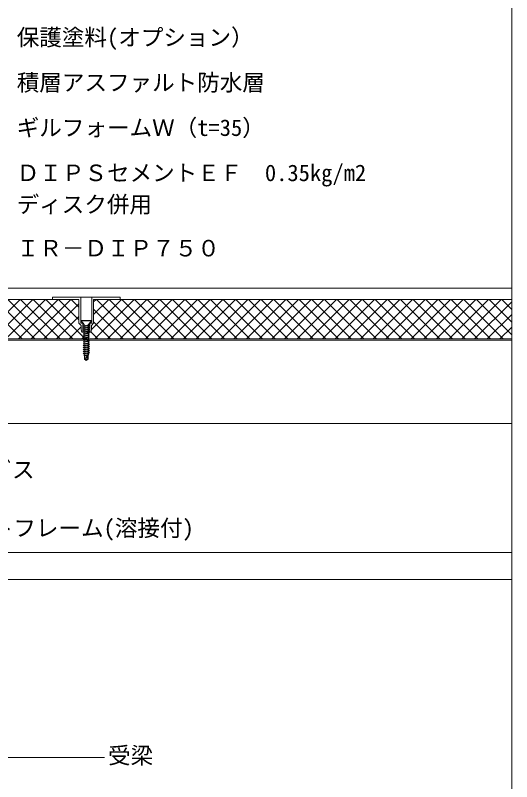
# Model space of a CAD drawing. Units: millimetres, scale not verified. Extents: x -1380 to 1380, y -955 to 955.
# Drawn here: x 460 to 900, y -587 to 92 of the extents above; entities that cross this region are included whole.
import ezdxf
from ezdxf.enums import TextEntityAlignment as Align

# ---------------------------------------------------------------- set-up
doc = ezdxf.new("R2010")
doc.units = ezdxf.units.MM
doc.header["$LTSCALE"] = 3
for name, color, linetype, lineweight in [('0-0_0', 7, 'Continuous', 18), ('0-1_HATCH', 9, 'Continuous', 18), ('0-2_BOUSUI', 1, 'Continuous', 18), ('0-3_MOJI', 7, 'Continuous', 18), ('0-5_KANAMONO_SCREW', 4, 'Continuous', 18), ('0-6_dannnetu', 6, 'Continuous', 18), ('0-8_TEKKOTU', 7, 'Continuous', 18), ('0-A_dekki', 3, 'Continuous', 18), ('0-C_ZATU', 6, 'Continuous', 18)]:
    doc.layers.add(name, color=color, linetype=linetype, lineweight=lineweight)
doc.styles.add('ＭＳ ゴシック', font='')
doc.styles.get('ＭＳ ゴシック').set_extended_font_data('MS Gothic')

msp = doc.modelspace()

# ---------------------------------------------------------------- linework, layer by layer
at = {"layer": '0-0_0'}
msp.add_lwpolyline([(-900.032, -660.046), (899.968, -660.046), (899.968, 539.954), (-900.032, 539.954)], close=True, dxfattribs=at)
at = {"layer": '0-1_HATCH'}
for p, q in [((429.202, -195.046), (464.202, -160.046)), ((465.956, -195.046), (430.956, -160.046)), ((440.427, -195.046), (475.427, -160.046)), ((477.181, -195.046), (442.181, -160.046)), ((451.653, -195.046), (486.653, -160.046)), ((488.406, -195.046), (453.406, -160.046)), ((462.878, -195.046), (497.878, -160.046)), ((499.632, -195.046), (464.632, -160.046)), ((474.103, -195.046), (509.103, -160.046)), ((510.857, -195.046), (475.857, -160.046)), ((521.007, -193.971), (487.082, -160.046)), ((516.468, -178.207), (498.308, -160.046)), ((516.468, -166.981), (509.533, -160.046)), ((527.468, -186.583), (554.005, -160.046)), ((529.468, -162.133), (531.554, -160.046)), ((529.468, -173.358), (542.779, -160.046)), ((530.428, -194.849), (565.23, -160.046)), ((566.806, -194.868), (531.984, -160.046)), ((541.647, -194.855), (576.455, -160.046)), ((578.037, -194.874), (543.209, -160.046)), ((552.866, -194.861), (587.681, -160.046)), ((589.268, -194.88), (554.434, -160.046)), ((564.086, -194.867), (598.906, -160.046)), ((600.5, -194.886), (565.66, -160.046)), ((575.305, -194.873), (610.131, -160.046)), ((611.731, -194.892), (576.885, -160.046)), ((586.524, -194.879), (621.357, -160.046)), ((622.962, -194.898), (588.11, -160.046)), ((597.744, -194.885), (632.582, -160.046)), ((634.194, -194.904), (599.336, -160.046)), ((608.963, -194.891), (643.807, -160.046)), ((645.425, -194.91), (610.561, -160.046)), ((620.182, -194.897), (655.033, -160.046)), ((656.656, -194.916), (621.786, -160.046)), ((631.401, -194.903), (666.258, -160.046)), ((667.887, -194.922), (633.012, -160.046)), ((642.621, -194.909), (677.483, -160.046)), ((679.119, -194.928), (644.237, -160.046)), ((653.84, -194.915), (688.709, -160.046)), ((690.35, -194.934), (655.462, -160.046)), ((665.059, -194.921), (699.934, -160.046)), ((701.581, -194.94), (666.687, -160.046)), ((676.279, -194.927), (711.159, -160.046)), ((712.813, -194.946), (677.913, -160.046)), ((687.498, -194.933), (722.385, -160.046)), ((724.044, -194.952), (689.138, -160.046)), ((698.717, -194.939), (733.61, -160.046)), ((735.275, -194.958), (700.363, -160.046)), ((709.937, -194.945), (744.835, -160.046)), ((746.507, -194.964), (711.589, -160.046)), ((721.156, -194.951), (756.06, -160.046)), ((757.738, -194.97), (722.814, -160.046)), ((732.375, -194.957), (767.286, -160.046)), ((768.969, -194.976), (734.039, -160.046)), ((743.595, -194.963), (778.511, -160.046)), ((780.201, -194.982), (745.265, -160.046)), ((754.814, -194.969), (789.736, -160.046)), ((791.432, -194.988), (756.49, -160.046)), ((766.033, -194.975), (800.962, -160.046)), ((802.663, -194.994), (767.715, -160.046)), ((777.253, -194.981), (812.187, -160.046)), ((813.895, -195), (778.941, -160.046)), ((788.472, -194.987), (823.412, -160.046)), ((825.126, -195.006), (790.166, -160.046)), ((799.691, -194.993), (834.638, -160.046)), ((836.357, -195.012), (801.391, -160.046)), ((810.911, -194.999), (845.863, -160.046)), ((847.589, -195.018), (812.617, -160.046)), ((822.13, -195.005), (857.088, -160.046)), ((858.82, -195.024), (823.842, -160.046)), ((833.349, -195.011), (868.314, -160.046)), ((870.051, -195.03), (835.067, -160.046)), ((844.569, -195.017), (879.539, -160.046)), ((881.283, -195.036), (846.293, -160.046)), ((855.788, -195.023), (890.764, -160.046)), ((892.514, -195.042), (857.518, -160.046)), ((867.007, -195.029), (899.968, -162.068)), ((899.968, -191.271), (868.743, -160.046)), ((899.968, -180.046), (879.969, -160.046)), ((899.968, -168.82), (891.194, -160.046)), ((485.329, -195.046), (516.468, -163.907)), ((555.574, -194.862), (529.468, -168.756)), ((496.554, -195.046), (516.468, -175.133)), ((878.227, -195.035), (899.968, -173.293)), ((544.343, -194.856), (529.468, -179.981)), ((507.779, -195.046), (518.468, -184.358)), ((524.818, -189.233), (525.968, -188.083)), ((533.112, -194.85), (527.036, -188.775)), ((889.446, -195.041), (899.968, -184.519)), ((519.005, -195.046), (521.118, -192.933))]:
    msp.add_line(p, q, dxfattribs=at)
at = {"layer": '0-2_BOUSUI'}
msp.add_lwpolyline([(899.968, -150.046), (252.826, -150.046), (212.968, -189.904), (212.968, -215.904), (168.826, -260.046), (120.826, -260.046)], dxfattribs=at)
at = {"layer": '0-3_MOJI'}
msp.add_lwpolyline([(539.212, -565.694), (414.663, -565.694), (346.676, -467.938)], dxfattribs=at)
at = {"layer": '0-5_KANAMONO_SCREW'}
for p, q in [((517.968, -178.546), (527.968, -178.546)), ((517.968, -179.046), (517.968, -178.546)), ((517.968, -179.046), (520.388, -181.467)), ((520.968, -182.596), (520.906, -182.365)), ((520.968, -182.596), (521.118, -182.596)), ((521.118, -183.471), (524.818, -182.596)), ((521.118, -183.471), (521.118, -182.596)), ((525.818, -182.596), (524.818, -182.596)), ((524.968, -182.596), (525.03, -182.365)), ((527.968, -179.046), (527.968, -178.546)), ((520.118, -183.471), (521.118, -184.012)), ((520.118, -185.221), (521.118, -185.762)), ((520.118, -186.971), (521.118, -187.512)), ((520.118, -188.721), (521.118, -189.262)), ((521.118, -184.012), (521.118, -185.221)), ((521.118, -185.221), (524.818, -184.346)), ((521.118, -185.762), (521.118, -186.971)), ((521.118, -186.971), (524.818, -186.096)), ((521.118, -187.512), (524.818, -186.846)), ((521.118, -187.512), (521.118, -188.721)), ((521.118, -188.721), (524.818, -187.846)), ((521.118, -189.262), (521.118, -190.471)), ((521.118, -190.471), (524.818, -189.596)), ((524.818, -183.346), (524.818, -184.346)), ((525.818, -184.346), (524.818, -184.346)), ((524.818, -185.096), (524.818, -186.096)), ((524.818, -186.846), (525.818, -186.096)), ((525.818, -186.096), (524.818, -186.096)), ((524.818, -186.846), (524.818, -187.846)), ((525.818, -187.846), (524.818, -187.846)), ((524.818, -188.596), (524.818, -189.596)), ((525.818, -189.596), (524.818, -189.596)), ((520.118, -190.471), (521.118, -191.012)), ((520.118, -192.221), (521.118, -192.762)), ((520.118, -193.971), (521.118, -194.512)), ((520.118, -195.721), (521.118, -196.262)), ((521.118, -191.012), (521.118, -192.221)), ((521.118, -192.221), (524.818, -191.346)), ((521.118, -192.762), (521.118, -193.971)), ((521.118, -193.971), (524.818, -193.096)), ((521.118, -194.512), (521.118, -195.721)), ((521.118, -195.721), (524.818, -194.846)), ((521.118, -196.262), (521.118, -197.471)), ((521.118, -197.471), (524.818, -196.596)), ((524.818, -190.346), (524.818, -191.346)), ((525.818, -191.346), (524.818, -191.346)), ((524.818, -192.096), (524.818, -193.096)), ((525.818, -193.096), (524.818, -193.096)), ((524.818, -193.846), (524.818, -194.846)), ((525.818, -194.846), (524.818, -194.846)), ((524.818, -195.596), (524.818, -196.596)), ((525.818, -196.596), (524.818, -196.596)), ((520.118, -197.471), (521.118, -198.012)), ((520.118, -199.221), (521.118, -199.221)), ((520.118, -199.221), (521.118, -199.762)), ((520.118, -200.971), (521.118, -200.971)), ((520.118, -200.971), (521.118, -201.512)), ((520.118, -202.721), (521.118, -202.721)), ((521.118, -198.012), (521.118, -199.221)), ((521.118, -199.221), (525.818, -198.346)), ((521.118, -199.221), (524.818, -198.346)), ((521.118, -199.762), (524.818, -199.096)), ((521.118, -199.762), (521.118, -200.971)), ((521.118, -200.971), (525.818, -200.096)), ((521.118, -200.971), (524.818, -200.096)), ((521.118, -201.512), (524.818, -200.846)), ((521.118, -201.512), (521.118, -202.721)), ((521.118, -202.721), (525.818, -201.846)), ((521.118, -202.721), (524.818, -201.846)), ((521.118, -203.262), (521.118, -204.471)), ((521.118, -204.471), (525.818, -203.596)), ((521.118, -204.471), (524.818, -203.596)), ((524.818, -197.346), (524.818, -198.346)), ((525.818, -198.346), (524.818, -198.346)), ((524.818, -199.096), (525.818, -198.346)), ((524.818, -199.096), (524.818, -200.096)), ((525.818, -200.096), (524.818, -200.096)), ((524.818, -200.846), (525.818, -200.096)), ((524.818, -200.846), (524.818, -201.846)), ((525.818, -201.846), (524.818, -201.846)), ((524.818, -202.596), (525.818, -201.846)), ((525.818, -203.596), (524.818, -203.596)), ((524.818, -204.346), (525.818, -203.596)), ((520.118, -204.471), (521.118, -204.471)), ((520.118, -204.471), (521.118, -205.012)), ((520.118, -206.221), (521.118, -206.221)), ((520.118, -206.221), (521.118, -206.762)), ((520.118, -207.971), (521.118, -207.971)), ((520.118, -207.971), (521.118, -208.512)), ((520.736, -209.546), (521.536, -209.979)), ((521.118, -205.012), (524.818, -204.346)), ((521.118, -205.012), (521.118, -206.221)), ((521.118, -206.221), (525.818, -205.346)), ((521.118, -206.221), (524.818, -205.346)), ((521.118, -206.762), (524.818, -206.096)), ((521.118, -206.762), (521.118, -207.971)), ((521.118, -207.971), (525.818, -207.096)), ((521.118, -207.971), (524.818, -207.096)), ((521.118, -208.512), (524.818, -207.846)), ((521.118, -208.512), (521.536, -209.546)), ((521.218, -209.979), (521.218, -212.921)), ((521.218, -209.979), (524.718, -209.979)), ((521.536, -209.546), (525.296, -208.846)), ((521.536, -209.979), (524.496, -209.446)), ((524.818, -207.846), (524.496, -208.846)), ((524.496, -209.446), (524.496, -209.979)), ((524.818, -204.346), (524.818, -205.346)), ((525.818, -205.346), (524.818, -205.346)), ((524.818, -206.096), (525.818, -205.346)), ((524.818, -206.096), (524.818, -207.096)), ((525.818, -207.096), (524.818, -207.096)), ((524.818, -207.846), (525.818, -207.096)), ((522.968, -214.146), (521.218, -212.921)), ((522.968, -214.146), (522.227, -212.143)), ((522.968, -214.146), (524.718, -212.921))]:
    msp.add_line(p, q, dxfattribs=at)
for points in [[(517.968, -179.046), (527.968, -179.046), (525.548, -181.467)], [(520.118, -183.471), (521.118, -183.471), (525.818, -182.596)], [(521.118, -184.012), (524.818, -183.346), (525.818, -182.596)], [(520.118, -185.221), (521.118, -185.221), (525.818, -184.346)], [(520.118, -186.971), (521.118, -186.971), (525.818, -186.096)], [(520.118, -188.721), (521.118, -188.721), (525.818, -187.846)], [(520.118, -190.471), (521.118, -190.471), (525.818, -189.596)], [(521.118, -185.762), (524.818, -185.096), (525.818, -184.346)], [(521.118, -189.262), (524.818, -188.596), (525.818, -187.846)], [(521.118, -191.012), (524.818, -190.346), (525.818, -189.596)], [(520.118, -192.221), (521.118, -192.221), (525.818, -191.346)], [(520.118, -193.971), (521.118, -193.971), (525.818, -193.096)], [(520.118, -195.721), (521.118, -195.721), (525.818, -194.846)], [(520.118, -197.471), (521.118, -197.471), (525.818, -196.596)], [(521.118, -192.762), (524.818, -192.096), (525.818, -191.346)], [(521.118, -194.512), (524.818, -193.846), (525.818, -193.096)], [(521.118, -196.262), (524.818, -195.596), (525.818, -194.846)], [(521.118, -198.012), (524.818, -197.346), (525.818, -196.596)], [(520.118, -202.721), (521.118, -203.262), (524.818, -202.596), (524.818, -203.596)], [(520.736, -209.546), (521.536, -209.546), (524.496, -208.846)], [(522.968, -214.146), (524.718, -209.979), (524.718, -212.921)], [(524.496, -209.446), (525.296, -208.846), (524.496, -208.846)]]:
    msp.add_lwpolyline(points, dxfattribs=at)
for centre, radius, start, end in [((518.974, -182.881), 2, 14.93142, 45), ((526.962, -182.881), 2, 135, 165.06858), ((527.036, -215.164), 5.679, 114.08593, 147.8643), ((522.968, -214.146), 2.136, 110.30447, 145)]:
    msp.add_arc(centre, radius, start, end, dxfattribs=at)
at = {"layer": '0-6_dannnetu'}
for p, q in [((516.468, -160.046), (256.968, -160.046)), ((899.968, -160.046), (529.468, -160.046))]:
    msp.add_line(p, q, dxfattribs=at)
at = {"layer": '0-8_TEKKOTU'}
for p, q in [((-255.032, -384.046), (899.968, -384.046)), ((-255.032, -408.046), (899.968, -408.046))]:
    msp.add_line(p, q, dxfattribs=at)
at = {"layer": '0-A_dekki'}
for p, q in [((899.968, -196.046), (269.901, -196.046)), ((899.968, -195.046), (319.968, -195.046)), ((899.968, -270.046), (309.901, -270.046))]:
    msp.add_line(p, q, dxfattribs=at)
at = {"layer": '0-C_ZATU'}
for p, q in [((517.968, -158.046), (527.968, -158.046)), ((519.968, -189.046), (525.968, -189.046))]:
    msp.add_line(p, q, dxfattribs=at)
for points in [[(519.968, -181.046), (517.968, -181.046), (517.968, -158.046), (492.968, -158.046), (492.968, -160.046), (516.468, -160.046), (516.468, -181.046), (518.468, -183.046), (518.468, -187.046), (518.968, -189.046), (519.968, -189.046)], [(525.968, -181.046), (527.968, -181.046), (527.968, -158.046), (552.968, -158.046), (552.968, -160.046), (529.468, -160.046), (529.468, -181.046), (527.468, -183.046), (527.468, -187.046), (526.968, -189.046), (525.968, -189.046)]]:
    msp.add_lwpolyline(points, close=True, dxfattribs=at)

# ---------------------------------------------------------------- texts
at = {"layer": '0-3_MOJI', "style": 'ＭＳ ゴシック'}
for s, p in [('保護塗料(オプション）', (461.295, 60.37)), ('積層アスファルト防水層', (461.295, 20.37)), ('ギルフォームＷ（t=35）', (461.295, -19.63)), ('ＤＩＰＳセメントＥＦ\u30000.35kg/m2', (461.295, -59.63)), ('ディスク併用', (461.173, -87.584)), ('ＩＲ－ＤＩＰ７５０', (461.295, -126.348)), ('ＩＲビス', (397.122, -322.566)), ('タイトフレーム(溶接付)', (398.313, -374.228)), ('受梁', (542.212, -575.694))]:
    msp.add_text(s, height=14.66, dxfattribs=at).set_placement(p, align=Align.BOTTOM_LEFT)

doc.saveas('drawing.dxf')
